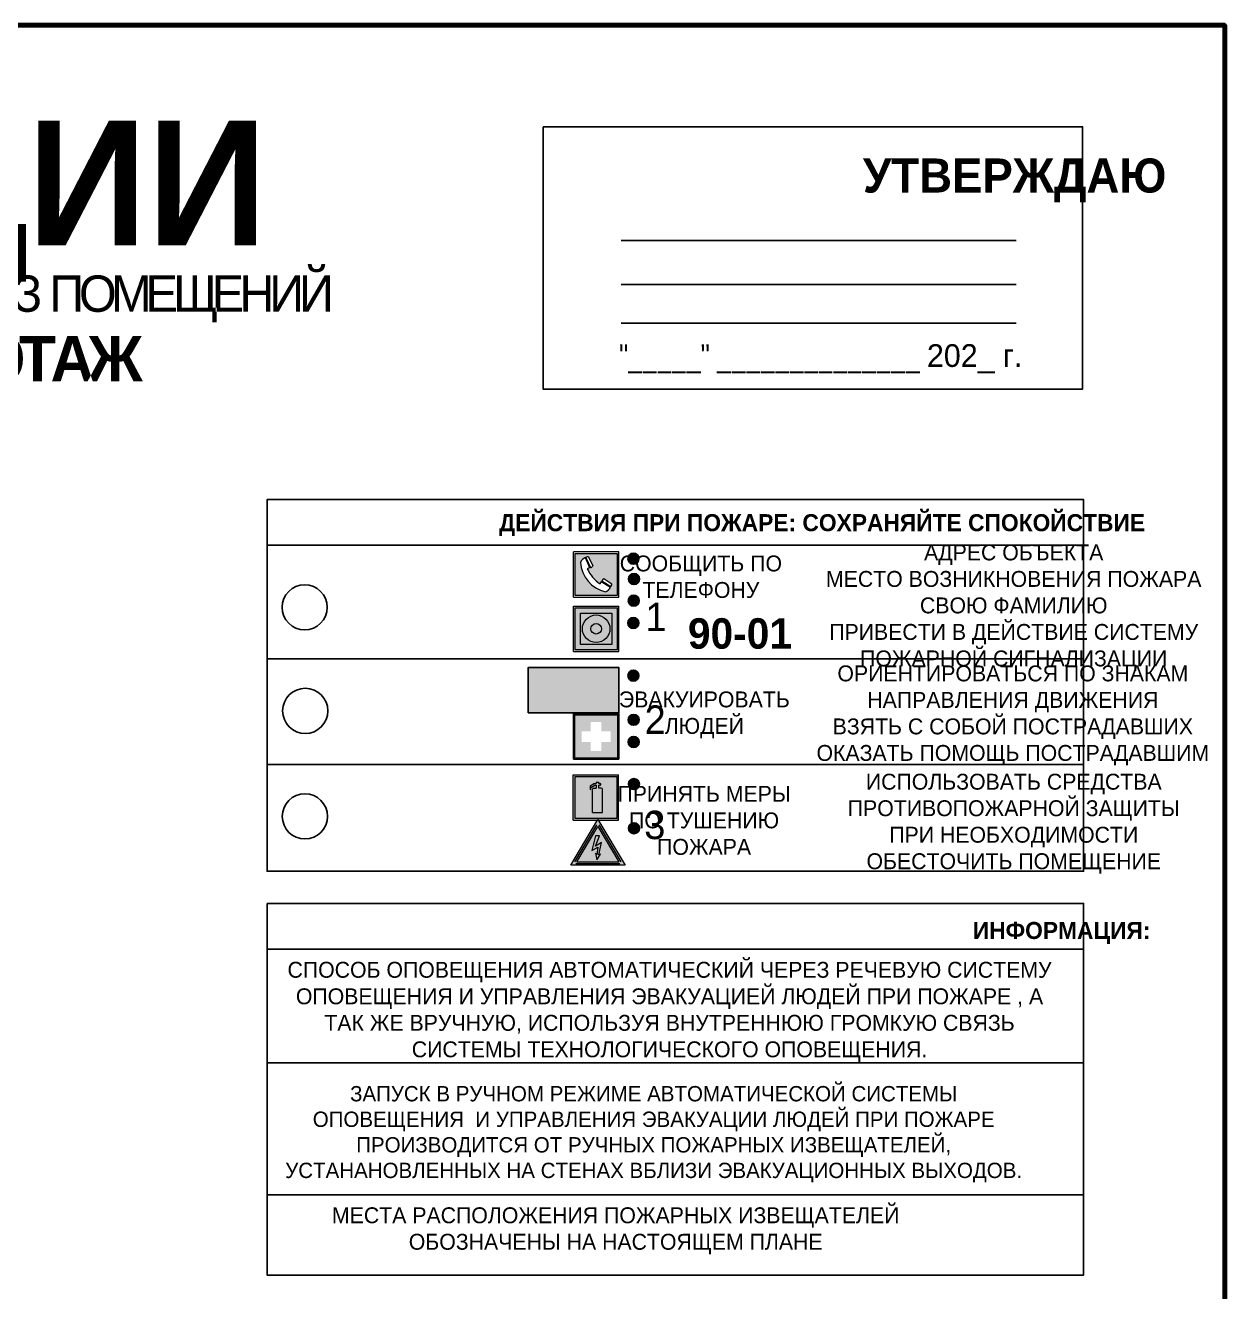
# Model space of a CAD drawing. Header units: millimetres. Extents: x 13810 to 67229, y 12374 to 21950.
# Drawn here: x 26266.1 to 26477.2, y 18859.9 to 19082.8 of the extents above; entities that cross this region are included whole.
import ezdxf

# ---------------------------------------------------------------- set-up
doc = ezdxf.new("R2010")
doc.units = ezdxf.units.MM
doc.styles.add('обычный', font='arial.ttf')

# ---------------------------------------------------------------- blocks, each defined once
blk = doc.blocks.new('A$C3E6D3DDE')
at = {"lineweight": 5}
h = blk.add_hatch(color=40, dxfattribs=at)
h.paths.add_polyline_path([(24.1, 1.45), (16.46, -11.35), (31.74, -11.35)])
h.paths.add_polyline_path([(24.09, -0.46), (30.03, -10.41), (18.14, -10.41)], flags=16)
h.paths.add_polyline_path([(24.54, -3.08), (23.41, -6.02), (25.13, -5.01), (24.33, -8.5), (24.82, -8.27), (23.79, -9.86), (23.4, -8.04), (23.8, -8.43), (24.04, -6.29), (22.39, -7.25), (23.44, -3.08)], flags=0)
h = blk.add_hatch(color=256, dxfattribs=at)
h.paths.add_polyline_path([(24.37, 0.03, 0.567511), (23.82, 0.03), (17.59, -10.4, 0.582454), (17.86, -10.88), (30.32, -10.88, 0.582149), (30.6, -10.4)])
h.paths.add_polyline_path([(24.09, -0.46), (18.14, -10.41), (30.03, -10.41)], flags=16)
h.paths.add_polyline_path([(24.54, -3.08), (23.41, -6.02), (25.13, -5.01), (24.33, -8.5), (24.82, -8.27), (23.79, -9.86), (23.4, -8.04), (23.8, -8.43), (24.04, -6.29), (22.39, -7.25), (23.44, -3.08)], flags=0)
h = blk.add_hatch(color=40, dxfattribs=at)
h.paths.add_polyline_path([(24.09, -0.46), (18.14, -10.41), (30.03, -10.41)])
h.paths.add_polyline_path([(24.82, -8.27), (23.79, -9.86), (23.4, -8.04), (23.8, -8.43), (24.04, -6.29), (22.39, -7.25), (23.44, -3.08), (24.54, -3.08), (23.41, -6.02), (25.13, -5.01), (24.33, -8.5)], flags=16)
at = {"color": 40, "lineweight": 5}
for p, q in [((16.46, -11.35), (24.1, 1.45)), ((24.1, 1.45), (31.74, -11.35))]:
    blk.add_line(p, q, dxfattribs=at)
at = {"lineweight": 5}
for p, q in [((17.59, -10.4), (23.82, 0.03)), ((24.37, 0.03), (30.6, -10.4)), ((18.14, -10.41), (24.09, -0.46)), ((23.44, -3.08), (22.39, -7.25)), ((23.41, -6.02), (24.54, -3.08)), ((24.54, -3.08), (23.44, -3.08)), ((24.09, -0.46), (30.03, -10.41)), ((22.39, -7.25), (24.04, -6.29)), ((25.13, -5.01), (23.41, -6.02)), ((24.04, -6.29), (23.8, -8.43)), ((24.33, -8.5), (25.13, -5.01)), ((18.14, -10.41), (30.03, -10.41)), ((23.8, -8.43), (23.4, -8.04)), ((23.4, -8.04), (23.79, -9.86)), ((23.79, -9.86), (24.82, -8.27)), ((24.82, -8.27), (24.33, -8.5)), ((17.86, -10.88), (30.32, -10.88))]:
    blk.add_line(p, q, dxfattribs=at)
at = {"color": 50, "lineweight": 5}
blk.add_line((31.74, -11.35), (16.46, -11.35), dxfattribs=at)
blk = doc.blocks.new('A$C456E1F9C')
at = {"lineweight": 5}
h = blk.add_hatch(color=242, dxfattribs=at)
h.paths.add_polyline_path([(0.51, -1.47), (0.51, -13.26), (12.29, -13.26), (12.29, -1.47)])
h.paths.add_polyline_path([(5.42, -4.95, -0.254479), (4.78, -5.4), (3.52, -2.53, -0.209735), (4.23, -2.4)], flags=16)
h.paths.add_polyline_path([(8.53, -8.6), (10.87, -10.17), (10.54, -10.76), (8.03, -9.13, -0.192251)], flags=16)
h.paths.add_polyline_path([(4.61, -5.49, 0.005518), (3.87, -5.72, 0.128647), (7.49, -10.01, 0.00809), (7.83, -9.33), (10.47, -10.97, -0.16736), (8.99, -12.25, -0.327862), (1.95, -3.95, -0.166952), (3.36, -2.62)], flags=16)
at = {"color": 242, "lineweight": 5}
for p, q in [((0, -13.77), (0, -0.97)), ((12.8, -0.97), (0, -0.97)), ((4.61, -5.49), (3.36, -2.62)), ((3.52, -2.53), (4.78, -5.4)), ((4.23, -2.4), (5.42, -4.95)), ((12.8, -13.77), (12.8, -0.97)), ((7.83, -9.33), (10.47, -10.97)), ((8.03, -9.13), (10.54, -10.76)), ((10.81, -10.12), (8.53, -8.6)), ((10.54, -10.76), (10.8, -10.3)), ((10.8, -10.3), (10.81, -10.12)), ((0, -13.77), (12.8, -13.77))]:
    blk.add_line(p, q, dxfattribs=at)
blk.add_lwpolyline([(0.51, -1.47), (12.29, -1.47), (12.29, -13.26), (0.51, -13.26)], close=True, dxfattribs=at)
for centre, radius, start, end in [((4.59, -5.34), 2.99, 114.2845, 152.1974), ((4.02, -3.27), 0.891, 76.3284, 123.7092), ((11.12, -3.31), 9.19, 183.9915, 256.6009), ((14.98, -39.1), 35.17, 107.1487, 108.4135), ((13.86, -0.94), 11.08, 205.5536, 234.8762), ((4.68, -4.59), 0.824, 276.9621, 334.0723), ((-13.31, 0.8), 23.44, 332.5487, 334.4027), ((8.94, -9.5), 0.989, 114.4092, 157.9388), ((7.87, -9.46), 3, 291.9291, 329.9329)]:
    blk.add_arc(centre, radius, start, end, dxfattribs=at)
blk = doc.blocks.new('A$C54414219')
at = {"true_color": 0xffffff}
h = blk.add_hatch(color=7, dxfattribs=at)
h.paths.add_polyline_path([(2.39, -9.45), (2.39, -18.3), (11.23, -18.3), (11.23, -9.45)], flags=0)
h.paths.add_polyline_path([(10.71, -13.87, -1), (2.92, -13.87, -1)], flags=0)
h.paths.add_polyline_path([(8.3, -13.87, -1), (5.33, -13.87, -1)], flags=0)
h.paths.add_polyline_path([(0.41, -7.47), (0.41, -20.27), (13.21, -20.27), (13.21, -7.47)])
h.paths.add_polyline_path([(0.92, -19.77), (12.71, -19.77), (12.71, -7.98), (0.92, -7.98)], flags=16)
h.paths.add_polyline_path([(11.23, -9.45), (11.23, -18.3), (2.39, -18.3), (2.39, -9.45)], flags=0)
at = {"lineweight": 5}
h = blk.add_hatch(color=242, dxfattribs=at)
h.paths.add_polyline_path([(12.71, -7.98), (0.92, -7.98), (0.92, -19.77), (12.71, -19.77)])
h.paths.add_polyline_path([(11.23, -18.3), (2.39, -18.3), (2.39, -9.45), (11.23, -9.45)], flags=16)
h.paths.add_polyline_path([(10.71, -13.87, -1), (2.92, -13.87, -1)], flags=0)
h.paths.add_polyline_path([(8.3, -13.87, -1), (5.33, -13.87, -1)], flags=0)
at = {"true_color": 0xffffff}
h = blk.add_hatch(color=7, dxfattribs=at)
h.paths.add_polyline_path([(2.39, -9.45), (2.39, -18.3), (11.23, -18.3), (11.23, -9.45)])
h.paths.add_polyline_path([(10.71, -13.87, -1), (2.92, -13.87, -1)], flags=16)
h.paths.add_polyline_path([(8.3, -13.87, -1), (5.33, -13.87, -1)], flags=0)
at = {"lineweight": 5}
h = blk.add_hatch(color=242, dxfattribs=at)
h.paths.add_polyline_path([(2.92, -13.87, 1), (10.71, -13.87, 1)])
h.paths.add_polyline_path([(8.3, -13.87, -1), (5.33, -13.87, -1)], flags=16)
at = {"color": 242, "lineweight": 5}
for p, q in [((0.41, -20.27), (0.41, -7.47)), ((0.41, -7.47), (13.21, -7.47)), ((0.41, -7.47), (13.21, -7.47)), ((13.21, -20.27), (13.21, -7.47)), ((0.41, -20.27), (13.21, -20.27))]:
    blk.add_line(p, q, dxfattribs=at)
for points in [[(0.92, -7.98), (12.71, -7.98), (12.71, -19.77), (0.92, -19.77)], [(2.39, -9.45), (11.23, -9.45), (11.23, -18.3), (2.39, -18.3)]]:
    blk.add_lwpolyline(points, close=True, dxfattribs=at)
for radius in [3.89, 1.49]:
    blk.add_circle((6.81, -13.87), radius, dxfattribs=at)
blk = doc.blocks.new('A$C32E8229D')
at = {"true_color": 0xffffff}
blk.add_hatch(color=7, dxfattribs=at).paths.add_polyline_path([(0, 0), (0, -8), (16, -8), (16, 0)])
h = blk.add_hatch(color=126)
h.paths.add_polyline_path([(0.2, -0.2), (15.8, -0.2), (15.8, -7.8), (0.2, -7.8)])
h.paths.add_polyline_path([(13.49, -2.05), (12.08, -2.05), (11.37, -2.63, 0.162397), (11.29, -2.84), (11.29, -3.63), (10.35, -3.63), (10.35, -4.05), (11.68, -4.05), (11.68, -3.48), (12.26, -4.28), (11.29, -5.1), (11.29, -6.78), (11.85, -6.78), (11.85, -5.44), (12.8, -4.64), (12.8, -5.94), (14.46, -5.94), (14.46, -5.39), (13.45, -5.39), (13.45, -3.97), (12.46, -2.59), (13.15, -2.59), (13.69, -3.34), (14.18, -3)], flags=16)
h.paths.add_polyline_path([(10.74, -1.82, 1), (11.8, -1.82, 1)], flags=16)
h.paths.add_polyline_path([(9.39, -3.59), (5.99, -3.59), (6.56, -3.03), (5.91, -3.03), (5.1, -3.83), (5.91, -4.64), (6.56, -4.64), (5.99, -4.09), (9.39, -4.09)], flags=16)
h.paths.add_polyline_path([(4.29, -1.08), (1.72, -1.08), (1.72, -6.6), (4.29, -6.6)], flags=16)
at = {"color": 126}
blk.add_lwpolyline([(16, -8), (0, -8), (0, 0), (16, 0)], close=True, dxfattribs=at)
blk = doc.blocks.new('A$C18900ED3')
h = blk.add_hatch(color=126)
h.paths.add_polyline_path([(-0.18, -0.18), (-7.02, -0.18), (-7.02, -7.02), (-0.18, -7.02)])
h.paths.add_polyline_path([(-5.89, -4.46), (-5.89, -2.77), (-4.46, -2.77), (-4.46, -1.31), (-2.77, -1.31), (-2.77, -2.77), (-1.33, -2.77), (-1.33, -4.46), (-2.77, -4.46), (-2.77, -5.89), (-4.46, -5.89), (-4.46, -4.46)], flags=16)
at = {"color": 126}
for p, q in [((-7.2, 0), (-7.2, -7.2)), ((0, 0), (-7.2, 0)), ((0, -7.2), (0, 0)), ((-7.02, -7.02), (-7.02, -0.18)), ((-7.02, -0.18), (-0.18, -0.18)), ((-0.18, -0.18), (-0.18, -7.02)), ((-7.2, -7.2), (0, -7.2)), ((-0.18, -7.02), (-7.02, -7.02))]:
    blk.add_line(p, q, dxfattribs=at)
blk = doc.blocks.new('A$C3AD82952')
at = {"true_color": 0xf5f5ff}
h = blk.add_hatch(color=7, dxfattribs=at)
h.dxf.hatch_style = 1
h.paths.add_polyline_path([(8.21, 8.73, 0.414214), (7.89, 9.05), (7.22, 9.05), (7.22, 9.92), (7.59, 9.92, 1), (7.57, 10.36), (7.22, 10.36), (7.22, 10.6), (6.43, 10.6), (6.43, 10.36), (6.01, 10.36), (4.74, 9.59), (4.74, 8.69), (4.98, 8.73), (4.98, 9.26), (6.12, 9.91), (6.43, 9.91), (6.43, 9.05), (5.76, 9.05, 0.414214), (5.44, 8.73), (5.44, 2.2), (8.21, 2.2)], flags=0)
h.paths.add_polyline_path([(12.8, 12.8), (0, 12.8), (0, 0), (12.8, 0)])
h.paths.add_polyline_path([(0.51, 12.29), (12.29, 12.29), (12.29, 0.51), (0.51, 0.51)], flags=16)
h.paths.add_polyline_path([(4.74, 9.59), (6.01, 10.36), (6.43, 10.36), (6.43, 10.6), (7.22, 10.6), (7.22, 10.36), (7.59, 10.36, -0.94586), (7.59, 9.92), (7.22, 9.92), (7.22, 9.05), (7.89, 9.05, -0.414214), (8.21, 8.73), (8.21, 2.2), (5.44, 2.2), (5.44, 8.73, -0.414214), (5.76, 9.05), (6.43, 9.05), (6.43, 9.91), (6.12, 9.91), (4.98, 9.26), (4.98, 8.73), (4.74, 8.69)], flags=0)
h = blk.add_hatch(color=242)
h.dxf.hatch_style = 1
h.paths.add_polyline_path([(12.29, 12.29), (0.51, 12.29), (0.51, 0.51), (12.29, 0.51)])
h.paths.add_polyline_path([(4.74, 8.69), (4.74, 9.59), (6.01, 10.36), (6.43, 10.36), (6.43, 10.6), (7.22, 10.6), (7.22, 10.36), (7.59, 10.36, -0.94586), (7.59, 9.92), (7.22, 9.92), (7.22, 9.05), (7.89, 9.05, -0.414214), (8.21, 8.73), (8.21, 2.2), (5.44, 2.2), (5.44, 8.73, -0.414214), (5.76, 9.05), (6.43, 9.05), (6.43, 9.91), (6.12, 9.91), (4.98, 9.26), (4.98, 8.73)], flags=16)
h = blk.add_hatch(color=7, dxfattribs=at)
h.dxf.hatch_style = 1
h.paths.add_polyline_path([(8.21, 8.73, 0.414214), (7.89, 9.05), (7.22, 9.05), (7.22, 9.92), (7.59, 9.92, 1), (7.57, 10.36), (7.22, 10.36), (7.22, 10.6), (6.43, 10.6), (6.43, 10.36), (6.01, 10.36), (4.74, 9.59), (4.74, 8.69), (4.98, 8.73), (4.98, 9.26), (6.12, 9.91), (6.43, 9.91), (6.43, 9.05), (5.76, 9.05, 0.414214), (5.44, 8.73), (5.44, 2.2), (8.21, 2.2)])
at = {"color": 242, "lineweight": 5}
for p, q in [((0, 0), (0, 12.8)), ((0, 12.8), (12.8, 12.8)), ((12.8, 0), (12.8, 12.8)), ((6.01, 10.36), (4.74, 9.59)), ((4.74, 9.59), (4.74, 8.69)), ((4.74, 8.69), (4.98, 8.73)), ((4.98, 9.26), (6.12, 9.91)), ((4.98, 8.73), (4.98, 9.26)), ((5.44, 2.2), (5.44, 8.73)), ((5.76, 9.05), (6.43, 9.05)), ((6.01, 10.36), (6.43, 10.36)), ((6.12, 9.91), (6.43, 9.91)), ((7.22, 10.6), (6.43, 10.6)), ((6.43, 10.6), (6.43, 10.36)), ((6.43, 9.91), (6.43, 9.05)), ((7.22, 10.36), (7.22, 10.6)), ((7.59, 10.36), (7.22, 10.36)), ((7.22, 9.05), (7.22, 9.92)), ((7.59, 9.92), (7.22, 9.92)), ((7.89, 9.05), (7.22, 9.05)), ((8.21, 2.2), (8.21, 8.73)), ((0, 0), (12.8, 0)), ((5.44, 2.2), (8.21, 2.2))]:
    blk.add_line(p, q, dxfattribs=at)
blk.add_lwpolyline([(0.51, 12.29), (12.29, 12.29), (12.29, 0.51), (0.51, 0.51)], close=True, dxfattribs=at)
for centre, radius, start, end in [((5.76, 8.73), 0.32, 90, 180), ((7.58, 10.14), 0.223, 273.1875, 86.8125), ((7.89, 8.73), 0.32, 0, 90)]:
    blk.add_arc(centre, radius, start, end, dxfattribs=at)

msp = doc.modelspace()

# ---------------------------------------------------------------- hatches: boundary and pattern name
at = {"lineweight": 0}
h = msp.add_hatch(color=256, dxfattribs=at)
h.dxf.hatch_style = 1
h.paths.add_polyline_path([(26372.17, 18988.91, 1), (26374.1, 18988.91, 1)])
h = msp.add_hatch(color=256, dxfattribs=at)
h.dxf.hatch_style = 1
h.paths.add_polyline_path([(26372.28, 18985.33, 1), (26374.21, 18985.33, 1)])
h = msp.add_hatch(color=256, dxfattribs=at)
h.dxf.hatch_style = 1
h.paths.add_polyline_path([(26372.24, 18981.52, 1), (26374.17, 18981.52, 1)])
h = msp.add_hatch(color=256, dxfattribs=at)
h.dxf.hatch_style = 1
h.paths.add_polyline_path([(26372.16, 18977.59, 1), (26374.09, 18977.59, 1)])
h = msp.add_hatch(color=256, dxfattribs=at)
h.dxf.hatch_style = 1
h.paths.add_polyline_path([(26372.17, 18968.32, 1), (26374.1, 18968.32, 1)])
h = msp.add_hatch(color=256, dxfattribs=at)
h.dxf.hatch_style = 1
h.paths.add_polyline_path([(26372.21, 18960.54, 1), (26374.14, 18960.54, 1)])
h = msp.add_hatch(color=256, dxfattribs=at)
h.dxf.hatch_style = 1
h.paths.add_polyline_path([(26372.2, 18956.64, 1), (26374.13, 18956.64, 1)])
h = msp.add_hatch(color=256, dxfattribs=at)
h.dxf.hatch_style = 1
h.paths.add_polyline_path([(26372.26, 18949.22, 1), (26374.19, 18949.22, 1)])
h = msp.add_hatch(color=256, dxfattribs=at)
h.dxf.hatch_style = 1
h.paths.add_polyline_path([(26372.26, 18941.45, 1), (26374.2, 18941.45, 1)])

# ---------------------------------------------------------------- linework, layer by layer
at = {"color": 2, "lineweight": 100}
msp.add_lwpolyline([(25877.24, 19082.83), (26477.24, 19082.83), (26477.24, 18687.83), (25877.24, 18687.83)], close=True, dxfattribs=at)
for points in [[(26357.22, 19064.98), (26452.22, 19064.98), (26452.22, 19018.78), (26357.22, 19018.78)], [(26308.63, 18991.27), (26452.4, 18991.27), (26452.4, 18999.32), (26308.63, 18999.32)], [(26308.63, 18991.27), (26452.4, 18991.27), (26452.4, 18933.87), (26308.63, 18933.87)]]:
    msp.add_lwpolyline(points, close=True)
for points in [[(26370.97, 19044.93), (26440.5, 19044.93)], [(26370.97, 19037.17), (26440.5, 19037.17)], [(26370.97, 19030.38), (26440.5, 19030.38)], [(26367.05, 18971.27), (26308.63, 18971.27), (26452.4, 18971.27)], [(26367.05, 18952.7), (26308.63, 18952.7), (26452.4, 18952.7)]]:
    msp.add_lwpolyline(points)
at = {"color": 0}
msp.add_lwpolyline([(26308.63, 18928.21), (26452.4, 18928.21), (26452.4, 18862.76), (26308.63, 18862.76)], close=True, dxfattribs=at)
for points in [[(26308.63, 18920.16), (26452.4, 18920.16)], [(26308.63, 18900.16), (26452.4, 18900.16)], [(26308.63, 18876.91), (26452.4, 18876.91)]]:
    msp.add_lwpolyline(points, dxfattribs=at)
for centre, radius in [((26373.14, 18988.91), 0.966), ((26373.24, 18985.33), 0.966), ((26315.25, 18980.35), 3.98), ((26373.2, 18981.52), 0.966), ((26373.12, 18977.59), 0.966), ((26373.13, 18968.32), 0.966), ((26315.35, 18962.12), 3.98), ((26373.17, 18960.54), 0.966), ((26373.17, 18956.64), 0.966), ((26373.22, 18949.22), 0.966), ((26315.29, 18943.54), 3.98), ((26373.23, 18941.45), 0.966)]:
    msp.add_circle(centre, radius)

# ---------------------------------------------------------------- block references
for name, p, xscale, yscale, zscale in [('A$C456E1F9C', (26362.58, 18990.73), 0.625, 0.625, 0.625), ('A$C54414219', (26362.32, 18985.24), 0.625, 0.625, 0.625), ('A$C18900ED3', (26370.58, 18961.6), 1.111111111007631, 1.111111111007631, 1.111111111007631), ('A$C3AD82952', (26362.53, 18942.86), 0.625, 0.625, 0.625), ('A$C3E6D3DDE', (26351.82, 18942.06), 0.625, 0.625, 0.625)]:
    msp.add_blockref(name, p, dxfattribs=dict(xscale=xscale, yscale=yscale, zscale=zscale))
at = {"xscale": -1}
msp.add_blockref('A$C32E8229D', (26370.58, 18969.75), dxfattribs=at)

# ---------------------------------------------------------------- texts
at = {"lineweight": 0, "style": 'обычный'}
for s, insert, char_height, width, attachment_point in [('{\\fProxima Nova Rg|b1|i0|c204|p2;ПЛАН ЭВАКУАЦИИ}', (26031.51, 19066.06), 22, 493.8901, 1), ('\\pi-18,l18,t18;{\\fProxima Nova Rg|b1|i0|c204|p2;УТВЕРЖДАЮ\\H1.1997x; }', (26440.26, 19055.51), 6, 126.6484, 5), ('{\\fArial Narrow|b0|i0|c204|p34;"_____" ______________ \\fProxima Nova Rg|b0|i0|c204|p2;202_ г. }', (26406.12, 19024.1), 4, 78.6503, 5), ('{\\fProxima Nova Rg|b1|i0|c204|p2;ДЕЙСТВИЯ ПРИ ПОЖАРЕ: СОХРАНЯЙТЕ СПОКОЙСТВИЕ\\H1.6644x; }', (26406.34, 18994.82), 3, 175.1736, 5), ('\\pi-8.4,l8.4,t8.4;{\\fProxima Nova Rg|b0|i0|c204|p2;АДРЕС ОБЪЕКТА\\PМЕСТО ВОЗНИКНОВЕНИЯ ПОЖАРА \\PСВОЮ ФАМИЛИЮ\\PПРИВЕСТИ В ДЕЙСТВИЕ СИСТЕМУ \\PПОЖАРНОЙ СИГНАЛИЗАЦИИ}', (26440.09, 18980.28), 2.8, 126.6484, 5), ('{\\fProxima Nova Rg|b0|i0|c204|p2;СООБЩИТЬ ПО \\PТЕЛЕФОНУ}', (26385.01, 18985.72), 2.8, 126.6484, 5), ('{\\fProxima Nova Rg|b0|i0|c204|p2;1\\H1.1667x; }', (26377.11, 18978.66), 5, 126.6484, 5), ('{\\fProxima Nova Rg|b1|i0|c204|p2;\\H1.0714x;90-01\\fProxima Nova Rg|b0|i0|c204|p2;\\H0.93331x; \\H1.3449x; }', (26391.89, 18975.71), 5, 126.6484, 5), ('\\pi-8.4,l8.4,t8.4;{\\fProxima Nova Rg|b0|i0|c204|p2;ОРИЕНТИРОВАТЬСЯ ПО ЗНАКАМ \\PНАПРАВЛЕНИЯ ДВИЖЕНИЯ\\PВЗЯТЬ С СОБОЙ ПОСТРАДАВШИХ\\PОКАЗАТЬ ПОМОЩЬ ПОСТРАДАВШИМ}', (26439.94, 18961.31), 2.8, 126.6484, 5), ('{\\fProxima Nova Rg|b0|i0|c204|p2;ЭВАКУИРОВАТЬ \\PЛЮДЕЙ}', (26385.62, 18961.4), 2.8, 126.6484, 5), ('{\\fProxima Nova Rg|b0|i0|c204|p2;2\\H1.1967x; }', (26376.96, 18960.57), 5, 126.6484, 5), ('\\pi-8.4,l8.4,t8.4;{\\fProxima Nova Rg|b0|i0|c204|p2;ИСПОЛЬЗОВАТЬ СРЕДСТВА \\PПРОТИВОПОЖАРНОЙ ЗАЩИТЫ \\PПРИ НЕОБХОДИМОСТИ \\PОБЕСТОЧИТЬ ПОМЕЩЕНИЕ}', (26440.1, 18942.24), 2.8, 126.6484, 5), ('{\\fProxima Nova Rg|b0|i0|c204|p2;ПРИНЯТЬ МЕРЫ \\PПО ТУШЕНИЮ \\PПОЖАРА}', (26385.58, 18942.82), 2.8, 126.6484, 5), ('{\\fProxima Nova Rg|b0|i0|c204|p2;3\\H1.1967x; }', (26376.9, 18942), 5, 126.6484, 5), ('{\\fProxima Nova Rg|b1|i0|c204|p2;ИНФОРМАЦИЯ:\\H1.1997x; }', (26448.53, 18923.02), 3, 175.1736, 5), ('{\\fProxima Nova Rg|b0|i0|c204|p2;СПОСОБ ОПОВЕЩЕНИЯ АВТОМАТИЧЕСКИЙ ЧЕРЕЗ РЕЧЕВУЮ СИСТЕМУ ОПОВЕЩЕНИЯ И УПРАВЛЕНИЯ ЭВАКУАЦИЕЙ ЛЮДЕЙ ПРИ ПОЖАРЕ , А ТАК ЖЕ ВРУЧНУЮ, ИСПОЛЬЗУЯ ВНУТРЕННЮЮ ГРОМКУЮ СВЯЗЬ СИСТЕМЫ ТЕХНОЛОГИЧЕСКОГО ОПОВЕЩЕНИЯ.}', (26379.49, 18909.12), 2.8, 137.0334, 5), ('{\\fProxima Nova Rg|b0|i0|c204|p2;\\P\\pt8.1;ЗАПУСК В РУЧНОМ РЕЖИМЕ АВТОМАТИЧЕСКОЙ СИСТЕМЫ ОПОВЕЩЕНИЯ  И УПРАВЛЕНИЯ ЭВАКУАЦИИ ЛЮДЕЙ ПРИ ПОЖАРЕ ПРОИЗВОДИТСЯ ОТ РУЧНЫХ ПОЖАРНЫХ ИЗВЕЩАТЕЛЕЙ, УСТАНАНОВЛЕННЫХ НА СТЕНАХ ВБЛИЗИ ЭВАКУАЦИОННЫХ ВЫХОДОВ. }', (26376.7, 18889.82), 2.7, 131.4512, 5), ('\\pt8.4;{\\fProxima Nova Rg|b0|i0|c204|p2;\\PМЕСТА РАСПОЛОЖЕНИЯ ПОЖАРНЫХ ИЗВЕЩАТЕЛЕЙ ОБОЗНАЧЕНЫ НА НАСТОЯЩЕМ ПЛАНЕ}', (26370.01, 18872.9), 2.8, 118.5618, 5)]:
    msp.add_mtext(s, dxfattribs=dict(at, insert=insert, char_height=char_height, width=width, attachment_point=attachment_point))
at = {"color": 1, "lineweight": 0, "insert": (26181.99, 19038.96), "char_height": 8, "width": 449.2158, "attachment_point": 5, "style": 'обычный'}
msp.add_mtext('{\\fArial Black|b1|i0|c204|p34;\\H2x;\\T0.85;  \\fArial Narrow|b0|i0|c204|p34;\\H0.8x;\\W0.9;\\P\\fProxima Nova Rg|b0|i0|c204|p2;\\H0.5x;\\W1;\\C0;ПРИ ПОЖАРЕ  ИЛИ ДРУГИХ ЧРЕЗВЫЧАЙНЫХ СИТУАЦИЯХ  ИЗ ПОМЕЩЕНИЙ \\fProxima Nova Rg|b1|i0|c204|p2;\\H1.25x;\\PЗДАНИЯ УПРАВЛЕНИЯ  КОРПУС №2   2 ЭТАЖ}', dxfattribs=at)

doc.saveas('drawing.dxf')
